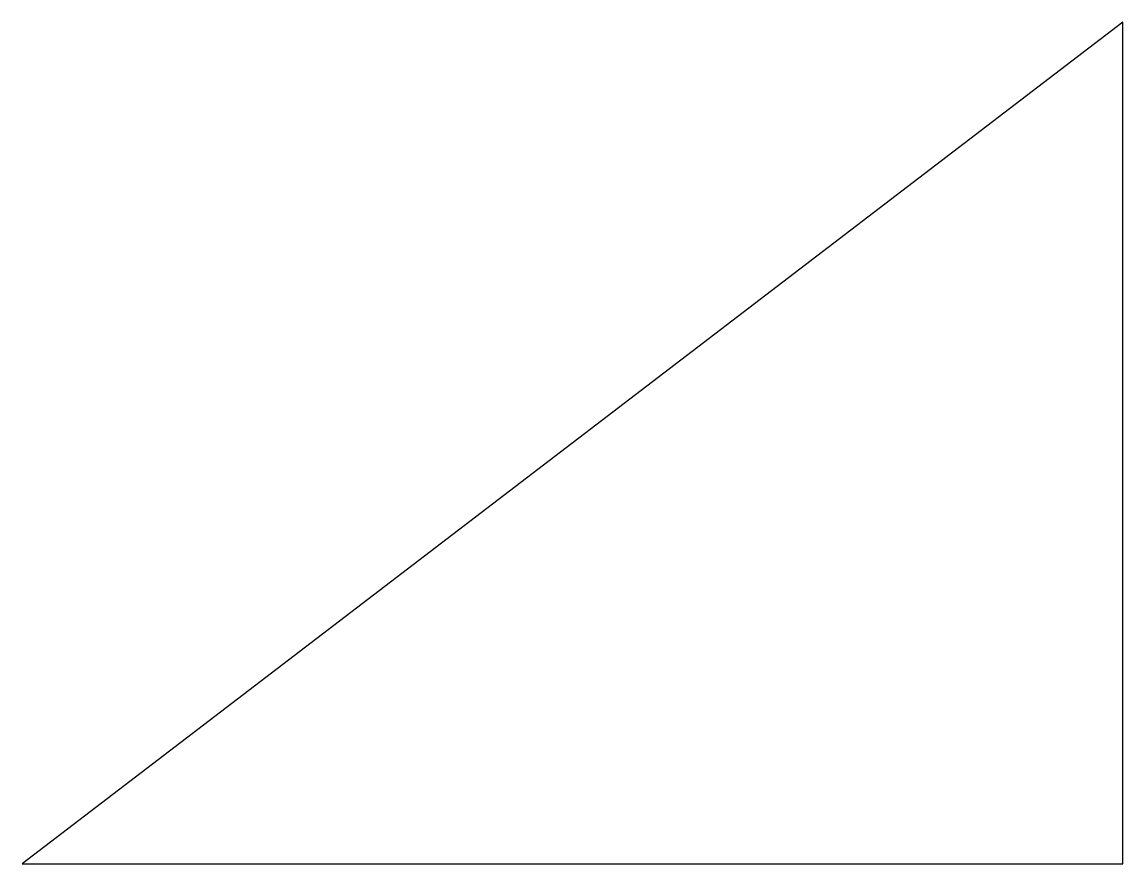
# Model space of a CAD drawing. Header units: millimetres. Extents: x 0 to 170, y 0 to 130.
import ezdxf

# ---------------------------------------------------------------- set-up
doc = ezdxf.new("R2010")
doc.units = ezdxf.units.MM

msp = doc.modelspace()

# ---------------------------------------------------------------- linework, layer by layer
at = {"color": 7, "linetype": 'Continuous', "lineweight": 25}
for p, q in [((170, 130), (0, 0)), ((170, 0), (170, 130)), ((0, 0), (170, 0))]:
    msp.add_line(p, q, dxfattribs=at)

doc.saveas('drawing.dxf')
